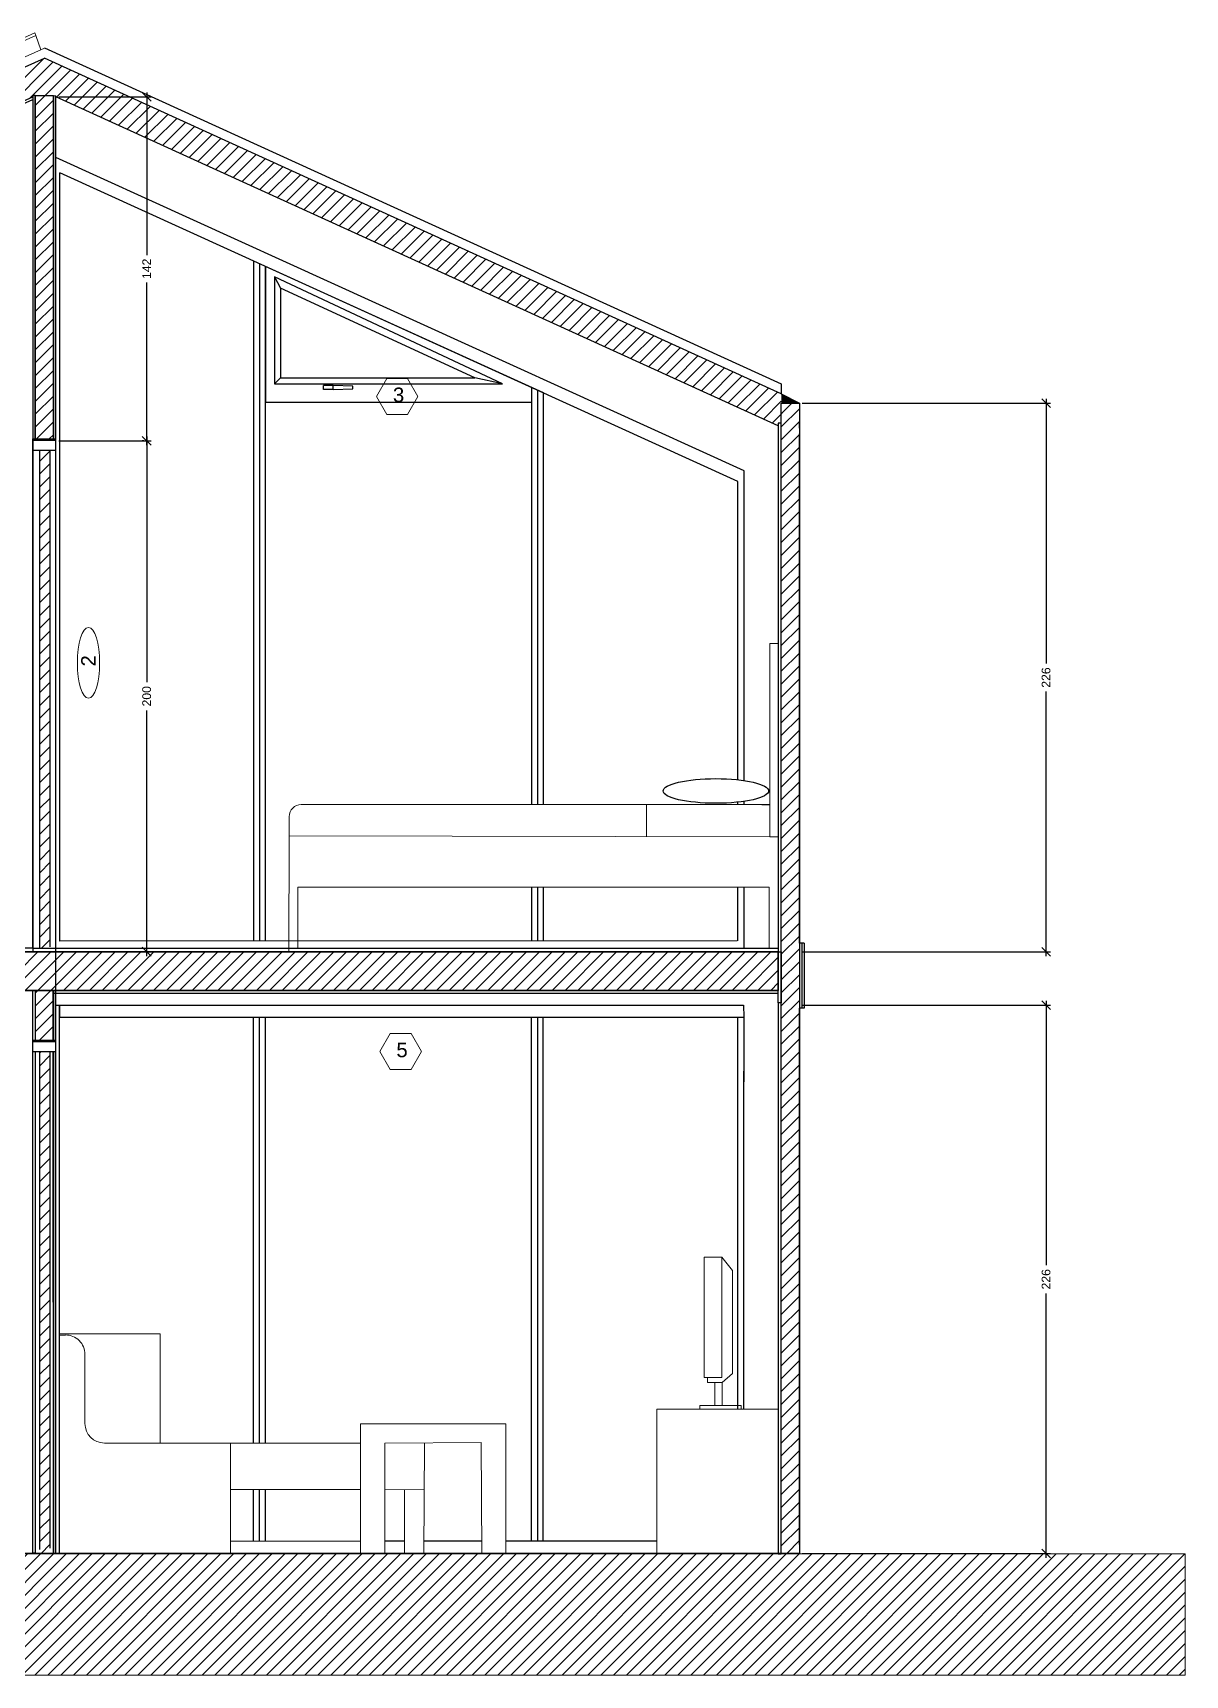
# Model space of a CAD drawing. Header units: centimetres. Extents: x -1332 to 7887, y -608 to 4152.
# Drawn here: x 3008 to 3484, y 3428 to 4105 of the extents above; entities that cross this region are included whole.
import ezdxf

# ---------------------------------------------------------------- set-up
doc = ezdxf.new("R2010")
doc.units = ezdxf.units.CM
doc.header["$MEASUREMENT"] = 0
doc.linetypes.add('AUSGEZOGEN', pattern=[0])
doc.layers.get('DEFPOINTS').update_dxf_attribs({"color": 210})
doc.layers.add('ARREDI', color=252, linetype='Continuous', lineweight=18)
doc.layers.add('NUMERAZIONE', color=30, linetype='Continuous', lineweight=5)
for name, color, linetype in [('INFISSI', 130, 'Continuous'), ('quote nuove', 253, 'Continuous'), ('STRUTTURA', 7, 'Continuous')]:
    doc.layers.add(name, color=color, linetype=linetype)
doc.styles.add('ARIAL', font='Arial.ttf')
doc.styles.get("Standard").update_dxf_attribs({"font": 'Arial.ttf'})
doc.dimstyles.new('TICK_36', dxfattribs={"dimtxt": 3.6, "dimasz": 3.6, "dimexe": 1.8, "dimexo": 1.2, "dimgap": 1.8, "dimtad": 0, "dimdec": 0, "dimzin": 0, "dimdsep": 46, "dimtxsty": 'ARIAL', "dimblk": 'OBLIQUE', "dimcen": 1.8, "dimdle": 1.8, "dimclrd": 256, "dimclrt": 256, "dimadec": 0, "dimazin": 0, "dimtfac": 1, "dimtdec": 0, "dimtmove": 1, "dimatfit": 3, "dimldrblk": 'OPEN90', "dimfxl": 1, "dimtfill": 1, "dimtolj": 1, "dimtzin": 0, "dimarcsym": 0})

# ---------------------------------------------------------------- blocks, each defined once
blk = doc.blocks.new('_Oblique')
at = {"color": 0, "linetype": 'ByBlock', "lineweight": -2}
blk.add_line((-0.5, -0.5), (0.5, 0.5), dxfattribs=at)
blk = doc.blocks.new('*D442')
at = {"layer": 'DEFPOINTS', "color": 0, "linetype": 'ByBlock', "transparency": 16777216}
for p in [(2910.93, 3681.29), (2926.08, 3681.29), (3324.43, 3478.28)]:
    blk.add_point(p, dxfattribs=at)
at = {"layer": 'quote nuove', "color": 0, "linetype": 'ByBlock', "lineweight": -2, "transparency": 16777216}
for p, q in [((2912.13, 3681.29), (2927.88, 3681.29)), ((3323.23, 3478.28), (2924.28, 3478.28))]:
    blk.add_line(p, q, dxfattribs=at)
at = {"layer": 'quote nuove', "linetype": 'ByBlock', "lineweight": -2, "transparency": 16777216}
for p, q in [((2926.08, 3683.09), (2926.08, 3585.59)), ((2926.08, 3476.48), (2926.08, 3573.99))]:
    blk.add_line(p, q, dxfattribs=at)
at = {"layer": 'quote nuove', "linetype": 'ByBlock', "lineweight": -2, "transparency": 16777216, "xscale": 3.6, "yscale": 3.6, "zscale": 3.6}
for p, rotation in [((2926.08, 3681.29), 90), ((2926.08, 3478.28), 270)]:
    blk.add_blockref('_Oblique', p, dxfattribs=dict(at, rotation=rotation))
at = {"layer": 'quote nuove', "linetype": 'ByBlock', "transparency": 16777216, "insert": (2926.08, 3579.79), "char_height": 3.6, "attachment_point": 5, "rotation": 90, "style": 'ARIAL', "bg_fill": 3, "box_fill_scale": 1.25, "bg_fill_color": 256, "bg_fill_true_color": 13158600, "bg_fill_transparency": 0}
blk.add_mtext('\\A1;200', dxfattribs=at)
blk = doc.blocks.new('_Open90')
at = {"color": 0, "linetype": 'ByBlock', "lineweight": -2}
for p, q in [((0, 0), (-1, 0)), ((-0.5, 0.5), (0, 0)), ((0, 0), (-0.5, -0.5))]:
    blk.add_line(p, q, dxfattribs=at)
blk = doc.blocks.new('*D443')
at = {"layer": 'DEFPOINTS', "color": 0, "linetype": 'ByBlock', "transparency": 16777216}
for p in [(3017.74, 3936.94), (3055.19, 3936.94), (3017.73, 3726.36)]:
    blk.add_point(p, dxfattribs=at)
at = {"layer": 'quote nuove', "color": 0, "linetype": 'ByBlock', "lineweight": -2, "transparency": 16777216}
for p, q in [((3018.94, 3936.94), (3056.99, 3936.94)), ((3018.93, 3726.36), (3056.99, 3726.36))]:
    blk.add_line(p, q, dxfattribs=at)
at = {"layer": 'quote nuove', "linetype": 'ByBlock', "lineweight": -2, "transparency": 16777216}
for p, q in [((3055.19, 3938.74), (3055.19, 3837.45)), ((3055.19, 3724.56), (3055.19, 3825.85))]:
    blk.add_line(p, q, dxfattribs=at)
at = {"layer": 'quote nuove', "linetype": 'ByBlock', "lineweight": -2, "transparency": 16777216, "xscale": 3.6, "yscale": 3.6, "zscale": 3.6}
for p, rotation in [((3055.19, 3936.94), 90), ((3055.19, 3726.36), 270)]:
    blk.add_blockref('_Oblique', p, dxfattribs=dict(at, rotation=rotation))
at = {"layer": 'quote nuove', "linetype": 'ByBlock', "transparency": 16777216, "insert": (3055.19, 3831.65), "char_height": 3.6, "attachment_point": 5, "rotation": 90, "style": 'ARIAL', "bg_fill": 3, "box_fill_scale": 1.25, "bg_fill_color": 256, "bg_fill_true_color": 13158600, "bg_fill_transparency": 0}
blk.add_mtext('\\A1;200', dxfattribs=at)
blk = doc.blocks.new('*D445')
at = {"layer": 'DEFPOINTS', "color": 0, "linetype": 'ByBlock', "transparency": 16777216}
for p in [(3017.74, 4078.84), (3055.19, 4078.84), (3055.19, 3936.94)]:
    blk.add_point(p, dxfattribs=at)
at = {"layer": 'quote nuove', "color": 0, "linetype": 'ByBlock', "lineweight": -2, "transparency": 16777216}
for p, q in [((3018.94, 4078.84), (3056.99, 4078.84)), ((3053.99, 3936.94), (3053.39, 3936.94))]:
    blk.add_line(p, q, dxfattribs=at)
at = {"layer": 'quote nuove', "linetype": 'ByBlock', "lineweight": -2, "transparency": 16777216}
for p, q in [((3055.19, 4080.64), (3055.19, 4013.48)), ((3055.19, 3935.14), (3055.19, 4002.3))]:
    blk.add_line(p, q, dxfattribs=at)
at = {"layer": 'quote nuove', "linetype": 'ByBlock', "lineweight": -2, "transparency": 16777216, "xscale": 3.6, "yscale": 3.6, "zscale": 3.6}
for p, rotation in [((3055.19, 4078.84), 90), ((3055.19, 3936.94), 270)]:
    blk.add_blockref('_Oblique', p, dxfattribs=dict(at, rotation=rotation))
at = {"layer": 'quote nuove', "linetype": 'ByBlock', "transparency": 16777216, "insert": (3055.19, 4007.89), "char_height": 3.6, "attachment_point": 5, "rotation": 90, "style": 'ARIAL', "bg_fill": 3, "box_fill_scale": 1.25, "bg_fill_color": 256, "bg_fill_true_color": 13158600, "bg_fill_transparency": 0}
blk.add_mtext('\\A1;142', dxfattribs=at)
blk = doc.blocks.new('*D433')
at = {"layer": 'ARREDI', "color": 0, "lineweight": -2, "transparency": 16777216}
for p, q in [((3325.63, 3704.29), (3427.98, 3704.29)), ((3325.63, 3478.26), (3427.98, 3478.26))]:
    blk.add_line(p, q, dxfattribs=at)
at = {"layer": 'ARREDI', "lineweight": -2, "transparency": 16777216}
for p, q in [((3426.18, 3706.09), (3426.18, 3597.08)), ((3426.18, 3476.46), (3426.18, 3585.47))]:
    blk.add_line(p, q, dxfattribs=at)
at = {"layer": 'DEFPOINTS', "color": 0, "transparency": 16777216}
for p in [(3324.43, 3704.29), (3324.43, 3478.26), (3426.18, 3478.26)]:
    blk.add_point(p, dxfattribs=at)
at = {"layer": 'ARREDI', "lineweight": -2, "transparency": 16777216, "xscale": 3.6, "yscale": 3.6, "zscale": 3.6}
for p, rotation in [((3426.18, 3704.29), 90), ((3426.18, 3478.26), 270)]:
    blk.add_blockref('_Oblique', p, dxfattribs=dict(at, rotation=rotation))
at = {"layer": 'ARREDI', "transparency": 16777216, "insert": (3426.18, 3591.28), "char_height": 3.6, "attachment_point": 5, "rotation": 90, "style": 'ARIAL', "bg_fill": 3, "box_fill_scale": 1.25, "bg_fill_color": 256, "bg_fill_true_color": 13158600, "bg_fill_transparency": 0}
blk.add_mtext('\\A1;226', dxfattribs=at)
blk = doc.blocks.new('*D448')
at = {"layer": 'ARREDI', "lineweight": -2, "transparency": 16777216}
for p, q in [((3426.18, 3954.24), (3426.18, 3845.17)), ((3426.18, 3724.49), (3426.18, 3833.56))]:
    blk.add_line(p, q, dxfattribs=at)
at = {"layer": 'ARREDI', "color": 0, "lineweight": -2, "transparency": 16777216}
for p, q in [((3325.63, 3952.44), (3427.98, 3952.44)), ((3325.63, 3726.29), (3427.98, 3726.29))]:
    blk.add_line(p, q, dxfattribs=at)
at = {"layer": 'DEFPOINTS', "color": 0, "transparency": 16777216}
for p in [(3324.43, 3952.44), (3324.43, 3726.29), (3426.18, 3726.29)]:
    blk.add_point(p, dxfattribs=at)
at = {"layer": 'ARREDI', "lineweight": -2, "transparency": 16777216, "xscale": 3.6, "yscale": 3.6, "zscale": 3.6}
for p, rotation in [((3426.18, 3952.44), 90), ((3426.18, 3726.29), 270)]:
    blk.add_blockref('_Oblique', p, dxfattribs=dict(at, rotation=rotation))
at = {"layer": 'ARREDI', "transparency": 16777216, "insert": (3426.18, 3839.37), "char_height": 3.6, "attachment_point": 5, "rotation": 90, "style": 'ARIAL', "bg_fill": 3, "box_fill_scale": 1.25, "bg_fill_color": 256, "bg_fill_true_color": 13158600, "bg_fill_transparency": 0}
blk.add_mtext('\\A1;226', dxfattribs=at)

msp = doc.modelspace()

# ---------------------------------------------------------------- hatches: boundary and pattern name
at = {"layer": 'STRUTTURA'}
h = msp.add_hatch(dxfattribs=at)
h.set_pattern_fill('ANSI31', color=0, scale=30)
h.paths.add_polyline_path([(3013.06, 4094.7), (2696.33, 3952.98), (2696.33, 3944.29), (2703.83, 3944.29), (2705.03, 3944.29), (2705.03, 3943.18), (3008.23, 4078.85), (3008.23, 4079.29), (3009.23, 4079.29), (3009.23, 4079.17), (3016.73, 4079.17), (3017.74, 4079.17), (3017.74, 4078.84), (3315.73, 3943.16), (3315.73, 3944.29), (3316.93, 3944.29), (3316.93, 3952.98), (3316.93, 3956.35)])
h.paths.add_polyline_path([(3324.43, 3952.44), (3316.93, 3952.44), (3316.93, 3478.28), (3324.43, 3478.28)])
h = msp.add_hatch(dxfattribs=at)
h.set_pattern_fill('ANSI31', color=0, scale=30)
h.paths.add_polyline_path([(3016.73, 4079.17), (3009.23, 4079.17), (3009.23, 3937.79), (3016.72, 3937.79)])
h.paths.add_polyline_path([(3315.73, 3726.29), (2703.83, 3726.29), (2703.83, 3710.36), (3315.73, 3710.36)])
h = msp.add_hatch(color=0, dxfattribs=at)
h.dxf.hatch_style = 1
h.paths.add_polyline_path([(3316.93, 3956.35), (3316.93, 3952.44), (3324.43, 3952.44)])
h = msp.add_hatch(dxfattribs=at)
h.set_pattern_fill('ANSI31', color=0, scale=30)
h.paths.add_polyline_path([(3015.28, 3933.15), (3011.15, 3933.15), (3011.19, 3727.79), (3015.29, 3727.79)])
h = msp.add_hatch(dxfattribs=at)
h.set_pattern_fill('ANSI31', color=0, scale=30)
h.paths.add_polyline_path([(3016.66, 3710.33), (3009.22, 3710.33), (3009.22, 3689.86), (3016.66, 3689.86)])
h = msp.add_hatch(dxfattribs=at)
h.set_pattern_fill('ANSI31', color=0, scale=30)
h.paths.add_polyline_path([(3015.27, 3685.18), (3011.14, 3685.18), (3011.18, 3478.29), (3015.29, 3478.29)])

# ---------------------------------------------------------------- linework, layer by layer
at = {"layer": 'ARREDI'}
for p, q in [((3009.06, 4105.17), (3002.95, 4102.44)), ((3009.06, 4105.17), (3009.53, 4104.11)), ((3017.74, 4079.17), (3016.73, 4079.17)), ((3312.29, 3853.42), (3315.6, 3853.42)), ((3261.43, 3787), (3261.41, 3773.82)), ((3261.43, 3787), (3308.96, 3787)), ((3113.95, 3774.17), (3113.96, 3782)), ((3312.29, 3773.7), (3315.6, 3773.7)), ((3117.52, 3727.8), (3117.52, 3752.95)), ((3117.52, 3752.95), (3311.9, 3752.95)), ((3311.9, 3752.95), (3311.9, 3727.8)), ((3060.73, 3568.85), (3019.3, 3568.85)), ((3060.73, 3566.86), (3060.73, 3568.85)), ((3060.73, 3523.77), (3060.73, 3566.86)), ((3029.73, 3560.34), (3029.74, 3531.77)), ((3289.54, 3548.7), (3289.54, 3539.25)), ((3292.58, 3548.7), (3292.58, 3539.25)), ((3089.75, 3523.77), (3037.74, 3523.77)), ((3089.77, 3478.29), (3089.75, 3523.77)), ((3089.75, 3523.77), (3143.38, 3523.77)), ((3169.75, 3523.77), (3169.47, 3478.3))]:
    msp.add_line(p, q, dxfattribs=at)
at = {"layer": 'ARREDI', "lineweight": 0}
for p, q in [((3118.96, 3787), (3261.43, 3787)), ((3292.37, 3600.36), (3296.83, 3594.97)), ((3143.38, 3508.41), (3143.38, 3531.73)), ((3143.38, 3531.73), (3203.38, 3531.73)), ((3203.38, 3531.73), (3203.38, 3478.29)), ((3153.37, 3523.77), (3193.17, 3523.95)), ((3153.37, 3478.29), (3153.37, 3523.77)), ((3193.38, 3478.29), (3193.17, 3523.95)), ((3089.75, 3508.77), (3089.75, 3508.77)), ((3143.38, 3508.41), (3143.38, 3478.3)), ((3089.75, 3504.56), (3143.38, 3504.56)), ((3153.37, 3504.56), (3169.63, 3504.46)), ((3161.5, 3504.51), (3161.5, 3478.3))]:
    msp.add_line(p, q, dxfattribs=at)
at = {"layer": 'ARREDI', "lineweight": -2}
for p, q in [((3299.09, 3787), (3299.09, 3787.99)), ((3301.59, 3787), (3301.59, 3788.31)), ((3099.3, 3483.24), (3099.3, 3504.56)), ((3101.73, 3483.24), (3101.73, 3504.56)), ((3104.16, 3483.24), (3104.16, 3504.56)), ((3143.38, 3483.25), (3089.76, 3483.23)), ((3161.5, 3483.26), (3153.37, 3483.25)), ((3193.35, 3483.26), (3169.5, 3483.26))]:
    msp.add_line(p, q, dxfattribs=at)
at = {"layer": 'ARREDI', "linetype": 'Continuous'}
msp.add_line((3296.83, 3594.97), (3296.83, 3552.42), dxfattribs=at)
at = {"layer": 'ARREDI'}
for points in [[(2711.28, 3970.64), (3009.53, 4104.11)], [(3009.53, 4104.11), (3011.48, 4098.16)], [(3013.09, 4098.88), (2733.04, 3973.56)], [(3292.58, 3539.25), (3300.46, 3539.25), (3300.46, 3537.8), (3283.33, 3537.8), (3283.33, 3539.25), (3292.58, 3539.25)]]:
    msp.add_lwpolyline(points, dxfattribs=at)
for points in [[(3312.29, 3853.42), (3312.29, 3853.42), (3312.29, 3773.7), (3312.29, 3773.7)], [(3113.98, 3774.17), (3315.79, 3773.7), (3315.67, 3726.36), (3113.87, 3726.36)], [(3315.63, 3478.26), (3315.66, 3537.8), (3265.66, 3537.8), (3265.63, 3478.26)]]:
    msp.add_lwpolyline(points, close=True, dxfattribs=at)
at = {"layer": 'ARREDI', "linetype": 'Continuous'}
msp.add_lwpolyline([(3285.17, 3600.36), (3292.37, 3600.36), (3292.37, 3550.8), (3285.17, 3550.8)], close=True, dxfattribs=at)
msp.add_lwpolyline([(3286.51, 3550.8), (3286.51, 3548.7), (3292.58, 3548.7), (3296.83, 3552.42)], dxfattribs=at)
at = {"layer": 'ARREDI'}
for centre, radius, start, end in [((3118.96, 3782), 5, 90, 179.9396), ((3021.73, 3560.34), 8, 0.02067, 90.38956), ((3037.74, 3531.77), 8, 180.02067, 270)]:
    msp.add_arc(centre, radius, start, end, dxfattribs=at)
at = {"layer": 'ARREDI', "lineweight": -2}
msp.add_ellipse((3289.98, 3792.61), major_axis=(21.75, 0), ratio=0.233603, dxfattribs=at)
at = {"layer": 'INFISSI', "color": 4, "lineweight": -2}
for p, q in [((3301.59, 3924.56), (3017.74, 4053.73)), ((3019.4, 3730.73), (3019.4, 4047.48)), ((3299.09, 3920.2), (3019.4, 4047.47)), ((3099.4, 3730.76), (3099.4, 4011.07)), ((3101.83, 3730.76), (3101.83, 4009.97)), ((3104.26, 3730.76), (3104.26, 4008.86)), ((3214.04, 3958.9), (3214.04, 3958.91)), ((3214.04, 3787), (3214.04, 3958.9)), ((3216.59, 3957.74), (3216.59, 3957.75)), ((3216.59, 3787), (3216.59, 3957.74)), ((3218.89, 3787), (3218.89, 3956.7)), ((3301.59, 3796.9), (3301.59, 3924.56)), ((3299.09, 3797.22), (3299.09, 3920.2)), ((3299.09, 3787), (3299.09, 3787.99)), ((3301.59, 3787), (3301.59, 3788.31)), ((3214.04, 3730.75), (3214.04, 3752.95)), ((3216.59, 3730.75), (3216.59, 3752.95)), ((3218.89, 3730.75), (3218.89, 3752.95)), ((3299.09, 3730.76), (3299.09, 3752.95)), ((3301.59, 3727.8), (3301.59, 3752.95)), ((3298.81, 3730.76), (3019.4, 3730.73)), ((3019.29, 3478.4), (3019.29, 3704.29)), ((3099.3, 3523.77), (3099.3, 3699.29)), ((3101.73, 3523.77), (3101.73, 3699.29)), ((3104.16, 3523.77), (3104.16, 3699.29)), ((3213.93, 3483.27), (3213.93, 3699.29)), ((3216.49, 3483.27), (3216.49, 3699.29)), ((3218.79, 3483.27), (3218.79, 3699.29)), ((3298.99, 3537.8), (3298.99, 3699.29)), ((3301.49, 3537.8), (3301.49, 3677.04)), ((3265.64, 3483.28), (3203.38, 3483.27))]:
    msp.add_line(p, q, dxfattribs=at)
at = {"layer": 'INFISSI', "linetype": 'AUSGEZOGEN'}
for p, q in [((3218.89, 3956.69), (3104.26, 4008.85)), ((3104.26, 4008.85), (3104.26, 3952.84)), ((3201.98, 3960.46), (3107.92, 4004.59)), ((3107.92, 4004.59), (3107.92, 3960.49)), ((3190.56, 3962.93), (3110.36, 3999.97)), ((3110.36, 3999.97), (3110.36, 3962.93)), ((3110.36, 3962.93), (3190.56, 3962.93)), ((3107.92, 3960.49), (3201.98, 3960.46)), ((3132.12, 3959.71), (3128.1, 3959.71)), ((3128.1, 3958.1), (3128.1, 3959.71)), ((3132.12, 3958.1), (3128.1, 3958.1)), ((3140.17, 3959.47), (3132.12, 3959.71)), ((3132.12, 3958.1), (3132.12, 3959.71)), ((3132.12, 3958.1), (3140.17, 3958.34)), ((3140.17, 3958.34), (3140.17, 3959.47))]:
    msp.add_line(p, q, dxfattribs=at)
at = {"layer": 'INFISSI'}
for p, q in [((3107.92, 4004.59), (3110.36, 3999.97)), ((3107.92, 3960.49), (3110.36, 3962.93)), ((3201.98, 3960.46), (3190.56, 3962.93)), ((3104.26, 3952.84), (3214.04, 3952.84)), ((3308.96, 3787), (3312.29, 3787))]:
    msp.add_line(p, q, dxfattribs=at)
at = {"layer": 'INFISSI', "color": 4}
for p, q in [((3017.73, 3704.29), (3301.43, 3704.29)), ((3301.43, 3704.29), (3301.49, 3699.29)), ((3019.3, 3699.29), (3301.49, 3699.29)), ((3301.49, 3699.29), (3301.49, 3672.69))]:
    msp.add_line(p, q, dxfattribs=at)
at = {"layer": 'NUMERAZIONE', "elevation": 1758.66}
msp.add_lwpolyline([(3167.1, 3955.27), (3162.83, 3962.68), (3154.28, 3962.68), (3150, 3955.27), (3154.28, 3947.87), (3162.83, 3947.87)], close=True, dxfattribs=at)
at = {"layer": 'NUMERAZIONE'}
msp.add_lwpolyline([(3168.52, 3685.2), (3164.24, 3692.6), (3155.69, 3692.6), (3151.42, 3685.2), (3155.69, 3677.79), (3164.24, 3677.79)], close=True, dxfattribs=at)
msp.add_ellipse((3031.18, 3845.42), major_axis=(0, 14.61), ratio=0.314087, dxfattribs=at)
at = {"layer": 'STRUTTURA'}
for p, q in [((3316.93, 3956.35), (3324.43, 3952.44)), ((3316.93, 3944.29), (3315.73, 3944.29)), ((3324.4, 3944.29), (3324.43, 3939.82)), ((3008.23, 3727.79), (3008.23, 3937.79)), ((3008.23, 3937.79), (3017.74, 3937.79)), ((3008.23, 3937.29), (3008.23, 3937.29)), ((3008.23, 3937.29), (3017.74, 3937.29)), ((3008.73, 3937.79), (3008.73, 3937.79)), ((3324.43, 3729.89), (3324.43, 3939.82)), ((3008.23, 3933.15), (3017.74, 3933.15)), ((3011.15, 3727.79), (3011.15, 3933.15)), ((3015.28, 3933.15), (3015.25, 3728.36)), ((3008.23, 3727.79), (2705.03, 3727.79)), ((3008.23, 3727.79), (3018.19, 3727.79)), ((3010.26, 3727.79), (3016.22, 3727.79)), ((3015.73, 3726.36), (3315.73, 3726.36)), ((3017.74, 3727.79), (3315.68, 3727.8)), ((3015.73, 3710.36), (3315.73, 3710.36)), ((3016.72, 3709.29), (3315.73, 3709.29)), ((3019.3, 3699.29), (3019.3, 3704.29)), ((3324.43, 3481.89), (3324.43, 3703.1)), ((3008.22, 3689.86), (3017.73, 3689.86)), ((3008.22, 3479.83), (3008.22, 3689.83)), ((3008.22, 3689.36), (3008.22, 3689.36)), ((3008.22, 3689.36), (3017.73, 3689.36)), ((3008.22, 3685.22), (3017.73, 3685.22)), ((3008.72, 3689.86), (3008.72, 3689.86)), ((3011.14, 3479.86), (3011.14, 3685.22)), ((3015.27, 3685.18), (3015.25, 3480.4)), ((3019.3, 3568.3), (3021.68, 3568.34)), ((3316.93, 3483.29), (3316.93, 3512.35)), ((3324.43, 3481.89), (3324.43, 3478.28)), ((3089.77, 3478.29), (3015.73, 3478.29)), ((3316.91, 3478.28), (3324.43, 3478.28))]:
    msp.add_line(p, q, dxfattribs=at)
at = {"layer": 'STRUTTURA', "lineweight": -2}
for p, q in [((3016.65, 3726.29), (3016.65, 3726.36)), ((3016.83, 3726.36), (3301.59, 3726.36)), ((3019.3, 3726.29), (3019.3, 3726.36)), ((3099.3, 3726.29), (3099.3, 3726.36)), ((3101.73, 3726.29), (3101.73, 3726.36)), ((3104.16, 3726.29), (3104.16, 3726.36)), ((3193.25, 3726.29), (3193.1, 3726.36)), ((3016.66, 3689.86), (3016.66, 3710.36)), ((3099.3, 3710.34), (3099.3, 3710.36)), ((3101.73, 3710.34), (3101.73, 3710.36)), ((3104.16, 3710.34), (3104.16, 3710.36)), ((3228.28, 3710.35), (3228.26, 3710.36)), ((3016.72, 3478.29), (3016.67, 3685.22)), ((3016.65, 3478.33), (3016.65, 3478.4)), ((3016.72, 3478.29), (3301.49, 3478.29)), ((3019.29, 3478.33), (3019.29, 3478.4))]:
    msp.add_line(p, q, dxfattribs=at)
at = {"layer": 'STRUTTURA'}
for points in [[(3012.98, 4098.93), (3316.93, 3960.47), (3316.93, 3956.35), (3316.93, 3956.35)], [(2696.33, 3952.98), (3012.98, 4094.67)], [(3316.93, 3956.35), (3012.98, 4094.74)], [(2705.03, 3943.18), (3008.23, 4078.85)], [(2922.23, 4039.27), (3008.23, 4077.75)], [(3009.23, 3937.79), (3009.23, 4079.29), (3008.23, 4079.29), (3008.23, 3726.29), (3009.23, 3726.29)], [(3016.73, 4079.17), (3016.72, 3937.79)], [(3016.73, 3726.36), (3017.74, 3726.36), (3017.74, 4079.17)], [(3315.73, 3943.16), (3017.74, 4078.84)], [(3315.73, 3944.29), (3315.73, 3726.29), (3316.93, 3726.29), (3316.93, 3944.29)], [(3016.73, 3478.4), (3017.73, 3478.4), (3017.73, 3831.2)], [(2696.33, 3710.29), (3315.73, 3710.36), (3315.73, 3726.36), (2696.33, 3726.29), (2696.33, 3710.29)], [(3326.44, 3729.89), (3324.43, 3729.89)], [(3325.44, 3729.89), (3325.44, 3703.09)], [(3326.44, 3729.89), (3326.44, 3703.09)], [(3009.22, 3685.22), (3009.22, 3478.33), (3008.22, 3478.33), (3008.22, 3710.33)], [(3009.22, 3710.33), (3009.22, 3689.86)], [(3016.72, 3710.33), (3016.72, 3689.86)], [(3016.72, 3685.22), (3016.72, 3478.29), (3017.73, 3478.29), (3017.73, 3710.33)], [(3315.73, 3705.29), (3315.73, 3478.08), (3316.93, 3478.08), (3316.93, 3705.29)], [(3326.44, 3703.09), (3324.43, 3703.09)], [(2838.93, 3478.29), (3315.73, 3478.29)]]:
    msp.add_lwpolyline(points, dxfattribs=at)
for points in [[(3009.23, 3937.79), (3016.73, 3937.79), (3016.73, 4079.17), (3009.23, 4079.17)], [(3324.43, 3478.28), (3316.93, 3478.28), (3316.93, 3952.44), (3324.43, 3952.44)], [(2703.83, 3726.29), (3315.73, 3726.29), (3315.73, 3710.36), (2703.83, 3710.36)], [(3315.73, 3726.29), (3316.93, 3726.29), (3316.93, 3705.29), (3315.73, 3705.29)]]:
    msp.add_lwpolyline(points, close=True, dxfattribs=at)

# ---------------------------------------------------------------- texts
at = {"layer": 'NUMERAZIONE', "ltscale": 0.1, "char_height": 6, "attachment_point": 1}
for s, insert in [('3', (3156.78, 3958.92, 1758.66)), ('5', (3158.19, 3688.84))]:
    msp.add_mtext_dynamic_manual_height_columns(s, width=0.5819, gutter_width=12.5, heights=[0], dxfattribs=dict(at, insert=insert))
at = {"layer": 'NUMERAZIONE', "ltscale": 0.1, "insert": (3028.17, 3843.92), "char_height": 6, "attachment_point": 1, "rotation": 90}
msp.add_mtext_dynamic_manual_height_columns('2', width=0.5819, gutter_width=12.5, heights=[0], dxfattribs=at)

# ---------------------------------------------------------------- next in the draw order: dimensions: what is measured, and where the dimension line sits
at = {"layer": 'ARREDI'}
dim = msp.add_linear_dim(base=(3426.18, 3726.29), p1=(3324.43, 3952.44), p2=(3324.43, 3726.29), angle=90, dimstyle='TICK_36', dxfattribs=at)
dim.commit()
dim.dimension.update_dxf_attribs({"geometry": '*D448', "text_midpoint": (3426.18, 3839.37)})
at = {"layer": 'quote nuove', "linetype": 'ByBlock'}
for base, p1, p2, picture, middle in [((3055.19, 3936.94), (3017.73, 3726.36), (3017.74, 3936.94), '*D443', (3055.19, 3831.65)), ((2926.08, 3681.29), (3324.43, 3478.28), (2910.93, 3681.29), '*D442', (2926.08, 3579.79))]:
    dim = msp.add_linear_dim(base=base, p1=p1, p2=p2, angle=90, text='200', dimstyle='TICK_36', dxfattribs=at)
    dim.commit()
    dim.dimension.update_dxf_attribs({"geometry": picture, "text_midpoint": middle, "dimtype": 160})

# ---------------------------------------------------------------- next in the draw order: dimensions: what is measured, and where the dimension line sits
at = {"layer": 'ARREDI'}
dim = msp.add_linear_dim(base=(3426.18, 3478.26), p1=(3324.43, 3704.29), p2=(3324.43, 3478.26), angle=90, dimstyle='TICK_36', dxfattribs=at)
dim.commit()
dim.dimension.update_dxf_attribs({"geometry": '*D433', "text_midpoint": (3426.18, 3591.28)})
at = {"layer": 'quote nuove', "linetype": 'ByBlock'}
dim = msp.add_linear_dim(base=(3055.19, 4078.84), p1=(3055.19, 3936.94), p2=(3017.74, 4078.84), angle=90, dimstyle='TICK_36', dxfattribs=at)
dim.commit()
dim.dimension.update_dxf_attribs({"geometry": '*D445', "text_midpoint": (3055.19, 4007.89)})

# ---------------------------------------------------------------- next in the draw order: hatches: boundary and pattern name
at = {"layer": 'ARREDI'}
h = msp.add_hatch(dxfattribs=at)
h.set_pattern_fill('ANSI31', color=0, scale=30)
h.paths.add_polyline_path([(2519.97, 3478.08), (2519.97, 3428.08), (3483.56, 3428.08), (3483.56, 3478.08)])

# ---------------------------------------------------------------- next in the draw order: linework, layer by layer
msp.add_lwpolyline([(2519.97, 3478.08), (3483.56, 3478.08), (3483.56, 3428.08), (2519.97, 3428.08)], close=True, dxfattribs=at)

doc.saveas('drawing.dxf')
